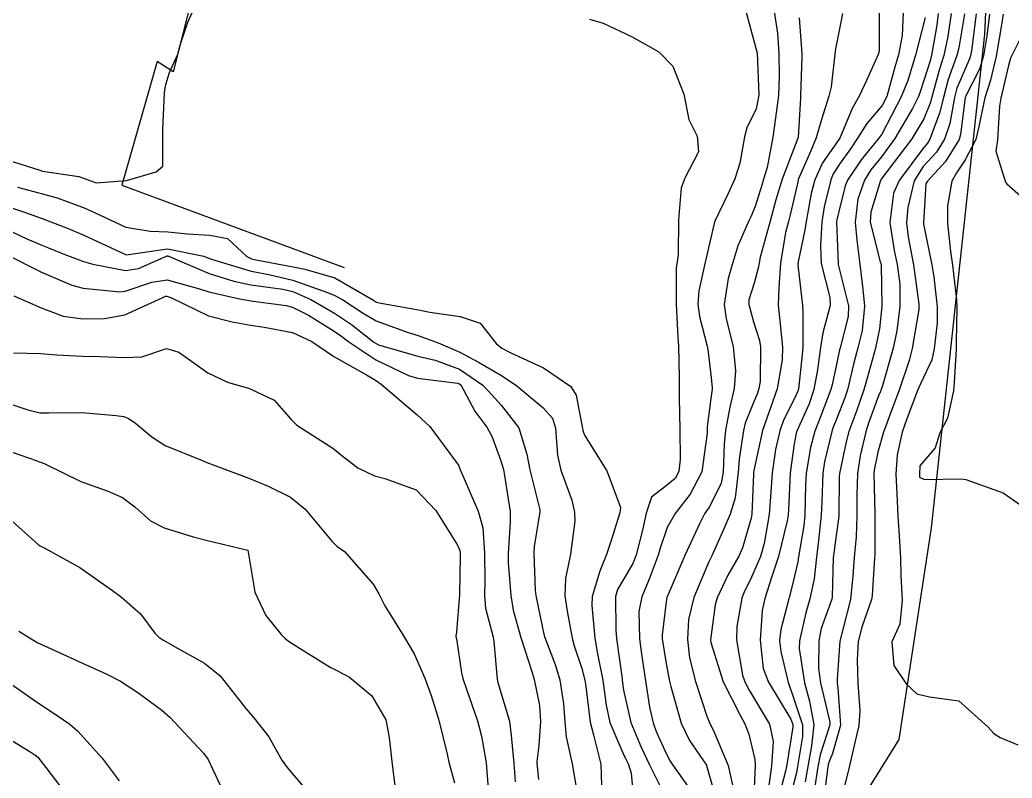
# Model space of a CAD drawing. Header units: metres. Extents: x 307586 to 320046, y 7427249 to 7434250.
# Drawn here: x 319529.44 to 319576.78, y 7427960.26 to 7427996.44 of the extents above; entities that cross this region are included whole.
import ezdxf

# ---------------------------------------------------------------- set-up
doc = ezdxf.new("R2010")
doc.units = ezdxf.units.M
doc.header["$MEASUREMENT"] = 0
for name, color, linetype in [('Curvas de Nivel 1m', 11, 'Continuous'), ('Curvas de Nivel 5m', 15, 'Continuous'), ('Edificações', 30, 'Continuous'), ('Vias Secundárias', 230, 'Continuous')]:
    doc.layers.add(name, color=color, linetype=linetype)

msp = doc.modelspace()

# ---------------------------------------------------------------- linework, layer by layer
at = {"layer": 'Curvas de Nivel 1m', "flags": 128}
for points, elevation in [([(319564.076, 7427996.855), (319564.603, 7427994.907), (319564.612, 7427994.859), (319564.687, 7427992.848), (319564.566, 7427992.197), (319564.12, 7427991.292), (319564.011, 7427990.855), (319563.79, 7427989.608), (319563.552, 7427988.86), (319563.235, 7427988.15), (319562.613, 7427986.869), (319562.584, 7427986.787), (319562.499, 7427986.447), (319562.129, 7427984.875), (319561.832, 7427983.509), (319561.786, 7427982.88), (319561.859, 7427982.291), (319562.229, 7427980.873), (319562.266, 7427980.708), (319562.418, 7427979.377), (319562.461, 7427978.87), (319562.459, 7427978.823), (319562.406, 7427978.377), (319562.235, 7427977.023), (319562.228, 7427976.872), (319562.23, 7427976.721), (319561.973, 7427974.876), (319561.417, 7427973.814), (319560.694, 7427972.895), (319560.326, 7427972.227), (319559.984, 7427971.235), (319559.882, 7427970.904), (319559.46, 7427969.75), (319559.111, 7427968.912), (319558.968, 7427968.221), (319559.004, 7427966.913), (319559.105, 7427966.06), (319559.288, 7427964.91), (319559.476, 7427963.656), (319559.646, 7427962.906), (319559.799, 7427962.494), (319560.2, 7427961.579), (319560.434, 7427961.127), (319560.592, 7427960.886), (319561.588, 7427959.467)], 819), ([(319565.43, 7427996.838), (319565.585, 7427995.808), (319565.644, 7427994.834), (319565.668, 7427993.753), (319565.637, 7427992.834), (319565.491, 7427991.765), (319565.353, 7427990.838), (319565.087, 7427989.39), (319564.92, 7427988.844), (319564.828, 7427988.546), (319564.513, 7427987.529), (319564.311, 7427987.047), (319564.216, 7427986.853), (319563.696, 7427985.653), (319563.445, 7427984.86), (319563.236, 7427984.098), (319563.037, 7427982.864), (319563.137, 7427982.172), (319563.462, 7427980.86), (319563.578, 7427979.702), (319563.509, 7427978.859), (319563.305, 7427977.956), (319563.103, 7427976.863), (319563.042, 7427976.197), (319562.986, 7427974.864), (319562.892, 7427974.328), (319562.338, 7427973.208), (319562.199, 7427973.008), (319562.106, 7427972.873), (319561.873, 7427972.421), (319561.154, 7427970.887), (319560.312, 7427968.919), (319560.305, 7427968.9), (319560.291, 7427968.8), (319560.073, 7427967.094), (319560.079, 7427966.902), (319560.252, 7427965.821), (319560.393, 7427965.046), (319560.43, 7427964.897), (319560.499, 7427964.636), (319560.98, 7427962.888), (319561.385, 7427962.058), (319562.193, 7427960.888), (319562.202, 7427960.87), (319562.772, 7427958.864)], 818), ([(319566.62, 7427996.534), (319566.748, 7427994.819), (319566.749, 7427994.67), (319566.683, 7427992.819), (319566.676, 7427992.715), (319566.563, 7427990.82), (319566.553, 7427990.792), (319565.799, 7427988.831), (319565.502, 7427987.851), (319565.23, 7427986.839), (319564.752, 7427985.112), (319564.709, 7427984.847), (319564.677, 7427984.65), (319564.468, 7427983.882), (319564.22, 7427983.089), (319564.208, 7427982.852), (319564.445, 7427982.027), (319564.732, 7427981.142), (319564.773, 7427980.845), (319564.753, 7427979.182), (319564.699, 7427978.846), (319564.627, 7427978.629), (319564.402, 7427978.101), (319564.043, 7427977.199), (319563.954, 7427976.854), (319563.753, 7427975.473), (319563.704, 7427974.857), (319563.565, 7427973.637), (319563.323, 7427972.86), (319563.027, 7427972.162), (319562.451, 7427970.869), (319562.403, 7427970.778), (319562.31, 7427970.589), (319561.597, 7427968.88), (319561.336, 7427967.825), (319561.282, 7427966.885), (319561.382, 7427966.011), (319561.667, 7427964.879), (319562.218, 7427963.218), (319562.355, 7427962.869), (319562.506, 7427962.571), (319563.233, 7427960.86), (319563.529, 7427959.507)], 817), ([(319568.688, 7427996.734), (319568.619, 7427996.4), (319568.357, 7427995.051), (319568.321, 7427994.803), (319568.141, 7427993.243), (319568.035, 7427992.805), (319567.69, 7427991.681), (319567.426, 7427990.811), (319567.167, 7427990.193), (319566.573, 7427988.82), (319566.565, 7427988.787), (319566.53, 7427988.632), (319566.188, 7427987.144), (319566.107, 7427986.826), (319565.965, 7427986.295), (319565.724, 7427984.831), (319565.639, 7427983.658), (319565.619, 7427982.833), (319565.695, 7427982.081), (319565.824, 7427980.829), (319565.813, 7427980.216), (319565.571, 7427978.833), (319565.264, 7427977.973), (319564.875, 7427976.843), (319564.458, 7427974.943), (319564.443, 7427974.849), (319564.439, 7427974.772), (319564.36, 7427972.85), (319564.331, 7427972.669), (319563.913, 7427971.258), (319563.734, 7427970.856), (319563.216, 7427969.949), (319562.71, 7427968.866), (319562.617, 7427968.537), (319562.394, 7427966.869), (319562.403, 7427966.727), (319562.997, 7427964.862), (319563.797, 7427963.276), (319564.023, 7427962.852), (319564.208, 7427962.355), (319564.499, 7427961.149), (319564.512, 7427960.845), (319564.439, 7427959.11)], 816), ([(319571.575, 7427996.766), (319571.532, 7427995.686), (319571.349, 7427994.769), (319571.187, 7427994.178), (319570.796, 7427992.777), (319570.569, 7427992.354), (319569.848, 7427991.499), (319569.402, 7427990.792), (319569.065, 7427990.277), (319568.54, 7427989.548), (319568.245, 7427989.094), (319568.121, 7427988.804), (319567.803, 7427987.518), (319567.705, 7427986.808), (319567.637, 7427985.663), (319567.67, 7427984.808), (319568.076, 7427983.186), (319568.098, 7427982.804), (319567.746, 7427981.5), (319567.634, 7427980.808), (319567.494, 7427979.737), (319567.318, 7427978.811), (319567.095, 7427978.12), (319566.508, 7427976.819), (319566.479, 7427976.722), (319566.377, 7427976.213), (319566.18, 7427974.823), (319566.105, 7427973.055), (319566.086, 7427972.824), (319566.042, 7427972.536), (319565.625, 7427970.83), (319565.303, 7427969.835), (319564.985, 7427968.84), (319564.857, 7427968.269), (319564.759, 7427966.843), (319564.902, 7427965.493), (319565.147, 7427964.836), (319566.217, 7427963.081), (319566.319, 7427962.819), (319566.322, 7427962.709), (319566.205, 7427961.991), (319566.008, 7427960.823), (319565.958, 7427960.591), (319565.508, 7427958.83)], 814), ([(319572.621, 7427996.553), (319572.17, 7427994.756), (319571.797, 7427993.55), (319571.487, 7427992.766), (319570.555, 7427990.987), (319570.472, 7427990.862), (319570.408, 7427990.781), (319569.568, 7427989.765), (319568.923, 7427988.796), (319568.807, 7427988.519), (319568.51, 7427987.303), (319568.412, 7427986.893), (319568.404, 7427986.801), (319568.474, 7427984.809), (319568.482, 7427984.772), (319568.971, 7427982.795), (319568.961, 7427982.281), (319568.566, 7427980.799), (319568.542, 7427980.689), (319568.427, 7427980.16), (319568.194, 7427979.023), (319568.134, 7427978.803), (319567.653, 7427977.548), (319567.371, 7427976.81), (319567.155, 7427976.032), (319566.951, 7427974.814), (319566.911, 7427974.258), (319566.886, 7427972.814), (319566.837, 7427972.306), (319566.588, 7427970.817), (319566.548, 7427970.58), (319566.3, 7427969.496), (319566.121, 7427968.823), (319565.737, 7427967.362), (319565.681, 7427966.829), (319565.738, 7427966.308), (319566.084, 7427964.822), (319566.237, 7427964.422), (319566.78, 7427962.814), (319566.777, 7427962.245), (319566.543, 7427960.817), (319566.49, 7427960.517), (319566.178, 7427959.314)], 813), ([(319573.25, 7427996.744), (319573.181, 7427996.181), (319572.93, 7427994.747), (319572.86, 7427994.486), (319572.585, 7427993.586), (319572.375, 7427992.954), (319572.291, 7427992.754), (319572.024, 7427992.215), (319571.187, 7427990.77), (319570.544, 7427989.902), (319570.037, 7427989.286), (319569.738, 7427988.788), (319569.423, 7427987.887), (319569.288, 7427986.792), (319569.361, 7427985.924), (319569.51, 7427984.79), (319569.661, 7427983.592), (319569.733, 7427982.787), (319569.616, 7427981.613), (319569.41, 7427980.79), (319569.207, 7427980.01), (319568.921, 7427978.795), (319568.797, 7427978.406), (319568.392, 7427977.381), (319568.224, 7427976.963), (319568.168, 7427976.802), (319567.825, 7427975.349), (319567.752, 7427974.806), (319567.703, 7427973.446), (319567.674, 7427972.807), (319567.535, 7427971.594), (319567.44, 7427970.809), (319567.335, 7427969.777), (319567.132, 7427968.812), (319566.942, 7427968.155), (319566.631, 7427966.816), (319566.62, 7427966.456), (319566.866, 7427964.814), (319567.102, 7427963.94), (319567.318, 7427962.809), (319567.209, 7427961.803), (319567.023, 7427960.812), (319566.906, 7427960.092)], 812), ([(319573.868, 7427996.738), (319573.712, 7427995.639), (319573.516, 7427994.741), (319573.303, 7427994.032), (319572.945, 7427992.746), (319572.861, 7427992.456), (319572.563, 7427991.708), (319571.999, 7427990.758), (319570.534, 7427988.845), (319570.505, 7427988.809), (319570.489, 7427988.78), (319570.03, 7427987.265), (319570.011, 7427986.785), (319570.484, 7427984.901), (319570.515, 7427984.811), (319570.521, 7427984.779), (319570.527, 7427984.735), (319570.565, 7427982.778), (319570.442, 7427981.702), (319570.289, 7427980.927), (319570.254, 7427980.782), (319569.854, 7427979.35), (319569.697, 7427978.787), (319569.364, 7427977.825), (319568.993, 7427976.794), (319568.86, 7427976.313), (319568.538, 7427974.798), (319568.523, 7427974.636), (319568.505, 7427972.798), (319568.494, 7427972.636), (319568.319, 7427971.37), (319568.25, 7427970.864), (319568.245, 7427970.801), (319568.195, 7427968.9), (319568.175, 7427968.801), (319567.673, 7427967.405), (319567.55, 7427966.807), (319567.542, 7427965.515), (319567.641, 7427964.806), (319568.086, 7427962.93), (319568.077, 7427962.801), (319567.624, 7427961.38), (319567.505, 7427960.807), (319567.335, 7427959.655)], 811), ([(319575.063, 7427996.723), (319574.831, 7427994.952), (319574.792, 7427994.727), (319574.75, 7427994.579), (319574.596, 7427994.239), (319574.142, 7427993.172), (319574.028, 7427992.735), (319573.798, 7427991.5), (319573.551, 7427990.74), (319573.168, 7427990.122), (319572.54, 7427989.44), (319572.101, 7427988.756), (319571.793, 7427987.481), (319571.738, 7427986.761), (319571.822, 7427986.086), (319572.072, 7427984.756), (319572.331, 7427982.876), (319572.333, 7427982.752), (319572.32, 7427982.62), (319572.01, 7427980.756), (319571.864, 7427980.195), (319571.385, 7427978.765), (319571.117, 7427978.055), (319570.638, 7427976.776), (319570.373, 7427975.82), (319570.196, 7427974.95), (319570.177, 7427974.782), (319570.221, 7427972.895), (319570.222, 7427972.781), (319570.22, 7427970.875), (319570.215, 7427970.781), (319570.101, 7427968.976), (319570.061, 7427968.782), (319569.6, 7427967.459), (319569.428, 7427966.788), (319569.376, 7427965.911), (319569.42, 7427964.782), (319569.508, 7427963.496), (319569.457, 7427962.781), (319569.241, 7427961.822), (319569, 7427960.788), (319568.625, 7427959.241)], 809), ([(319575.701, 7427996.714), (319575.565, 7427995.668), (319575.404, 7427994.718), (319575.224, 7427994.09), (319574.574, 7427992.815), (319574.549, 7427992.755), (319574.54, 7427992.73), (319574.318, 7427990.97), (319574.251, 7427990.733), (319573.602, 7427989.679), (319572.733, 7427988.748), (319572.657, 7427988.623), (319572.551, 7427986.75), (319572.554, 7427986.698), (319572.94, 7427984.745), (319573.034, 7427984.185), (319573.201, 7427982.743), (319573.2, 7427981.988), (319573.065, 7427980.744), (319572.949, 7427980.223), (319572.416, 7427979.099), (319572.264, 7427978.752), (319571.755, 7427977.397), (319571.537, 7427976.763), (319571.297, 7427975.691), (319571.236, 7427974.767), (319571.277, 7427973.838), (319571.326, 7427972.765), (319571.383, 7427971.823), (319571.455, 7427970.763), (319571.471, 7427969.929), (319571.531, 7427968.761), (319571.427, 7427967.611), (319571.041, 7427966.768), (319571.13, 7427965.639), (319571.714, 7427964.755), (319572.236, 7427964.288), (319572.842, 7427964.136), (319574.231, 7427963.953), (319575.612, 7427962.709), (319575.904, 7427962.399), (319576.208, 7427962.198), (319577.047, 7427961.849)], 808), ([(319576.342, 7427996.704), (319576.299, 7427996.384), (319576.016, 7427994.709), (319575.74, 7427993.559), (319575.467, 7427992.717), (319575.189, 7427991.35), (319575.045, 7427990.723), (319574.543, 7427989.765), (319574.125, 7427989.146), (319573.905, 7427988.736), (319573.693, 7427987.56), (319573.698, 7427986.738), (319573.841, 7427985.385), (319573.928, 7427984.736), (319574.117, 7427983.074), (319574.134, 7427982.733), (319574.109, 7427981.061), (319574.102, 7427980.733), (319574.012, 7427979.139), (319573.987, 7427978.734), (319573.699, 7427977.431), (319573.33, 7427976.741), (319573.102, 7427976.017), (319572.367, 7427975.156), (319572.352, 7427974.75), (319572.361, 7427974.616), (319572.601, 7427974.506), (319574.36, 7427974.539), (319574.57, 7427974.517), (319576.351, 7427973.882), (319578.049, 7427972.683)], 807), ([(319577.368, 7427995.94), (319576.748, 7427994.699), (319576.694, 7427994.606), (319576.596, 7427994.26), (319576.305, 7427992.976), (319576.236, 7427992.705), (319576.177, 7427992.314), (319576.082, 7427990.707), (319576.006, 7427990.167), (319576.464, 7427988.701), (319576.532, 7427988.622), (319577.174, 7427988.043)], 806), ([(319529.329, 7427988.457), (319530.512, 7427988.135), (319531.213, 7427987.953), (319532.505, 7427987.476), (319533.032, 7427987.225), (319534.496, 7427986.543), (319535.652, 7427986.35), (319536.494, 7427986.329), (319537.433, 7427986.231), (319538.493, 7427986.162), (319539.351, 7427986.011), (319540.258, 7427985.142), (319540.481, 7427985.031), (319540.615, 7427985.003), (319542.476, 7427984.652), (319543.039, 7427984.54), (319544.469, 7427984.131), (319546.313, 7427983.062), (319546.395, 7427983.003), (319546.452, 7427982.972), (319546.58, 7427982.931), (319548.449, 7427982.604), (319548.99, 7427982.492), (319550.446, 7427982.288), (319551.403, 7427981.966), (319552.162, 7427980.994), (319552.43, 7427980.768), (319552.858, 7427980.554), (319554.416, 7427979.844), (319555.727, 7427978.95), (319555.982, 7427978.53), (319556.278, 7427976.942), (319556.293, 7427976.852), (319556.38, 7427976.633), (319557.442, 7427974.929), (319558.091, 7427973.168), (319558.066, 7427972.923), (319557.647, 7427971.6), (319557.417, 7427970.929), (319557.099, 7427970.134), (319556.74, 7427968.935), (319556.72, 7427968.494), (319556.875, 7427966.934), (319557.002, 7427966.186), (319557.244, 7427964.93), (319557.408, 7427963.746), (319557.582, 7427962.926), (319558.198, 7427961.47), (319558.386, 7427961.109), (319558.478, 7427960.916), (319558.601, 7427960.499), (319558.746, 7427958.911)], 821), ([(319528.507, 7427987.647), (319529.657, 7427987.268), (319530.5, 7427986.954), (319531.739, 7427986.485), (319532.492, 7427986.162), (319534.44, 7427985.253), (319534.483, 7427985.237), (319534.508, 7427985.234), (319536.486, 7427985.521), (319538.221, 7427985.163), (319538.481, 7427985.059), (319538.631, 7427985.008), (319540.472, 7427984.444), (319541.312, 7427984.286), (319542.467, 7427984.023), (319544.121, 7427983.43), (319544.456, 7427983.292), (319544.842, 7427983.084), (319545.819, 7427982.442), (319546.443, 7427982.079), (319547.955, 7427981.528), (319548.436, 7427981.378), (319549.396, 7427981.03), (319550.426, 7427980.581), (319551.315, 7427980.111), (319552.41, 7427979.477), (319553.144, 7427978.983), (319554.393, 7427977.944), (319554.856, 7427977.431), (319554.99, 7427976.961), (319555.085, 7427975.674), (319555.249, 7427974.957), (319555.765, 7427973.525), (319555.895, 7427972.947), (319555.91, 7427972.528), (319555.714, 7427970.949), (319555.461, 7427969.787), (319555.441, 7427968.953), (319555.551, 7427968.226), (319555.782, 7427966.947), (319555.888, 7427966.575), (319556.248, 7427965.494), (319556.394, 7427964.938), (319556.419, 7427964.76), (319556.65, 7427962.936), (319556.805, 7427962.336), (319557.15, 7427960.93), (319557.19, 7427959.918)], 822), ([(319528.496, 7427986.602), (319529.77, 7427985.987), (319530.487, 7427985.691), (319530.799, 7427985.568), (319531.575, 7427985.244), (319532.478, 7427984.914), (319532.913, 7427984.789), (319534.472, 7427984.484), (319535.098, 7427984.576), (319536.462, 7427985.18), (319536.483, 7427985.183), (319536.502, 7427985.18), (319538.471, 7427984.338), (319539.642, 7427983.971), (319540.463, 7427983.795), (319541.989, 7427983.588), (319542.458, 7427983.48), (319543.326, 7427983.101), (319544.446, 7427982.447), (319545.262, 7427981.899), (319546.33, 7427981.062), (319546.432, 7427980.991), (319546.555, 7427980.935), (319548.423, 7427980.396), (319549.254, 7427980.198), (319550.414, 7427979.768), (319551.531, 7427979.003), (319551.95, 7427978.549), (319552.394, 7427978.064), (319553.249, 7427976.981), (319553.626, 7427975.722), (319553.763, 7427974.976), (319554.243, 7427973.062), (319554.251, 7427972.971), (319553.981, 7427971.308), (319553.959, 7427970.974), (319554.028, 7427969.232), (319554.054, 7427968.972), (319554.272, 7427967.892), (319554.436, 7427967.139), (319554.49, 7427966.967), (319554.983, 7427965.691), (319555.198, 7427964.956), (319555.374, 7427963.805), (319555.429, 7427962.952), (319555.495, 7427962.24), (319555.779, 7427960.946), (319556.119, 7427958.985)], 823), ([(319528.73, 7427985.278), (319530.47, 7427984.409), (319531.921, 7427983.778), (319532.459, 7427983.639), (319534.203, 7427983.466), (319534.457, 7427983.497), (319535.734, 7427983.921), (319536.466, 7427984.03), (319538.012, 7427983.612), (319538.458, 7427983.467), (319539.849, 7427983.146), (319540.452, 7427983.04), (319542.139, 7427982.804), (319542.449, 7427982.726), (319543.2, 7427982.348), (319544.438, 7427981.585), (319544.734, 7427981.384), (319545.139, 7427981.079), (319546.42, 7427980.219), (319547.986, 7427979.468), (319548.408, 7427979.35), (319550.315, 7427979.11), (319550.404, 7427979.082), (319550.472, 7427979.019), (319551.151, 7427977.769), (319551.709, 7427977), (319551.96, 7427976.578), (319552.368, 7427975.456), (319552.504, 7427974.989), (319552.544, 7427974.804), (319552.831, 7427972.985), (319552.835, 7427972.478), (319552.734, 7427970.986), (319552.737, 7427970.555), (319552.856, 7427968.984), (319552.975, 7427968.284), (319553.334, 7427966.979), (319553.869, 7427965.351), (319553.976, 7427964.973), (319554.224, 7427963.724), (319554.282, 7427962.969), (319554.201, 7427961.818), (319554.102, 7427961.063), (319554.104, 7427960.971), (319554.181, 7427960.192)], 824), ([(319529.135, 7427980.56), (319530.422, 7427980.516), (319531.206, 7427980.463), (319532.42, 7427980.395), (319533.264, 7427980.378), (319534.42, 7427980.324), (319535.249, 7427980.369), (319536.427, 7427980.76), (319537.015, 7427980.583), (319538.409, 7427979.592), (319539.348, 7427979.151), (319540.4, 7427978.847), (319541.571, 7427978.299), (319542.386, 7427977.38), (319542.647, 7427977.107), (319544.372, 7427976.001), (319544.878, 7427975.592), (319545.559, 7427975.072), (319546.357, 7427974.692), (319546.844, 7427974.566), (319548.348, 7427974.018), (319549.29, 7427973.03), (319550.317, 7427971.382), (319550.425, 7427971.129), (319550.44, 7427971.018), (319550.439, 7427970.89), (319550.406, 7427969.018), (319550.265, 7427967.239), (319550.241, 7427967.042), (319550.24, 7427967.02), (319550.262, 7427966.909), (319550.513, 7427965.283), (319550.569, 7427965.015), (319550.738, 7427964.51), (319551.265, 7427963.004), (319551.467, 7427962.262), (319551.685, 7427960.998), (319551.818, 7427959.346)], 826), ([(319528.393, 7427978.312), (319529.813, 7427977.841), (319530.387, 7427977.694), (319530.817, 7427977.684), (319532.388, 7427977.702), (319534.03, 7427977.57), (319534.386, 7427977.515), (319534.612, 7427977.434), (319534.959, 7427977.201), (319535.738, 7427976.551), (319536.372, 7427976.132), (319538.096, 7427975.432), (319538.365, 7427975.326), (319538.788, 7427975.156), (319540.354, 7427974.577), (319541.286, 7427974.189), (319542.341, 7427973.667), (319543.053, 7427973.103), (319544.318, 7427971.569), (319544.566, 7427971.337), (319544.931, 7427971.081), (319546.29, 7427969.521), (319546.557, 7427969.057), (319546.847, 7427968.484), (319547.743, 7427967.045), (319548.254, 7427966.189), (319548.751, 7427965.035), (319549.054, 7427964.208), (319549.424, 7427963.028), (319549.816, 7427961.405), (319549.903, 7427961.023), (319550.178, 7427960.039)], 827), ([(319528.371, 7427976.048), (319530.216, 7427975.409), (319530.364, 7427975.361), (319530.445, 7427975.34), (319530.626, 7427975.256), (319532.351, 7427974.418), (319533.598, 7427973.964), (319534.34, 7427973.652), (319534.918, 7427973.201), (319535.676, 7427972.539), (319536.323, 7427972.212), (319537.705, 7427971.78), (319538.318, 7427971.624), (319540.313, 7427971.14), (319540.653, 7427969.134), (319541.171, 7427968.026), (319541.898, 7427967.115), (319542.083, 7427966.934), (319542.26, 7427966.799), (319543.064, 7427966.292), (319544.248, 7427965.555), (319544.553, 7427965.392), (319545.17, 7427965.076), (319546.23, 7427964.198), (319546.898, 7427963.053), (319547.057, 7427962.199), (319547.181, 7427961.05), (319547.329, 7427959.895)], 828), ([(319529.073, 7427972.525), (319530.314, 7427971.417), (319530.408, 7427971.352), (319530.598, 7427971.256), (319532.299, 7427970.314), (319533.854, 7427969.214), (319534.28, 7427968.895), (319535.185, 7427968.11), (319535.871, 7427967.186), (319536.068, 7427966.99), (319536.26, 7427966.864), (319536.958, 7427966.47), (319538.249, 7427965.744), (319538.997, 7427965.152), (319540.22, 7427963.582), (319540.597, 7427963.134), (319541.315, 7427962.235), (319541.933, 7427961.114), (319542.188, 7427960.768), (319543.602, 7427959.096)], 829), ([(319528.243, 7427965.28), (319530.223, 7427963.908), (319531.222, 7427963.245), (319531.817, 7427962.844), (319532.206, 7427962.511), (319533.368, 7427961.218), (319534.177, 7427960.143)], 831), ([(319528.206, 7427962.562), (319529.957, 7427961.501), (319530.194, 7427961.338), (319530.238, 7427961.304), (319530.287, 7427961.259), (319530.673, 7427960.766), (319531.85, 7427959.235)], 832)]:
    msp.add_lwpolyline(points, dxfattribs=dict(at, elevation=elevation))
at = {"layer": 'Curvas de Nivel 5m', "flags": 128}
for points, elevation in [([(319528.532, 7427989.863), (319530.39, 7427989.261), (319530.523, 7427989.226), (319532.248, 7427988.961), (319532.519, 7427988.869), (319533.073, 7427988.669), (319534.519, 7427988.776), (319535.935, 7427989.189), (319536.253, 7427989.458), (319536.266, 7427991.184), (319536.337, 7427992.95), (319536.365, 7427993.183), (319536.403, 7427993.355), (319536.584, 7427993.929), (319536.972, 7427994.802), (319537.066, 7427995.175), (319537.458, 7427996.328), (319537.832, 7427997.168)], 820), ([(319556.618, 7427996.471), (319557.265, 7427996.285), (319558.61, 7427995.65), (319559.92, 7427994.907), (319560.593, 7427994.235), (319561.119, 7427992.892), (319561.357, 7427991.684), (319561.755, 7427990.882), (319561.81, 7427990.145), (319561.154, 7427988.891), (319560.989, 7427988.43), (319560.858, 7427986.895), (319560.842, 7427985.25), (319560.789, 7427984.895), (319560.754, 7427984.621), (319560.743, 7427982.896), (319560.834, 7427981.291), (319560.862, 7427980.894), (319560.899, 7427979.374), (319560.898, 7427978.893), (319560.897, 7427978.401), (319560.924, 7427976.892), (319560.946, 7427975.468), (319560.87, 7427974.892), (319560.694, 7427974.559), (319560.354, 7427974.278), (319559.578, 7427973.674), (319559.316, 7427972.91), (319559.148, 7427972.089), (319558.833, 7427970.915), (319558.691, 7427970.534), (319558.297, 7427969.852), (319557.945, 7427969.267), (319557.858, 7427968.924), (319557.864, 7427967.327), (319557.901, 7427966.924), (319558.166, 7427964.999), (319558.177, 7427964.921), (319558.236, 7427964.454), (319558.588, 7427962.916), (319559.069, 7427961.779), (319559.483, 7427960.901), (319560.172, 7427959.502)], 820), ([(319570.436, 7427996.782), (319570.43, 7427994.956), (319570.386, 7427994.782), (319569.83, 7427993.542), (319569.472, 7427992.791), (319569.153, 7427992.209), (319568.553, 7427990.8), (319567.729, 7427989.62), (319567.363, 7427988.812), (319567.186, 7427988.151), (319566.952, 7427986.816), (319566.887, 7427986.428), (319566.556, 7427984.819), (319566.552, 7427984.749), (319566.781, 7427982.817), (319566.789, 7427982.477), (319566.784, 7427980.816), (319566.766, 7427980.48), (319566.58, 7427978.818), (319566.545, 7427978.685), (319566.407, 7427978.403), (319565.872, 7427977.346), (319565.687, 7427976.83), (319565.488, 7427975.947), (319565.322, 7427974.836), (319565.266, 7427973.919), (319565.183, 7427972.837), (319564.943, 7427971.465), (319564.771, 7427970.843), (319564.302, 7427969.738), (319563.994, 7427969.155), (319563.878, 7427968.854), (319563.638, 7427967.491), (319563.633, 7427966.856), (319563.921, 7427965.178), (319564.031, 7427964.852), (319564.237, 7427964.468), (319565.197, 7427962.835), (319565.379, 7427962.006), (319565.291, 7427960.834), (319565.155, 7427959.808)], 815), ([(319574.512, 7427996.731), (319574.241, 7427995.1), (319574.141, 7427994.735), (319573.729, 7427993.595), (319573.496, 7427992.741), (319573.315, 7427991.993), (319572.857, 7427990.747), (319572.742, 7427990.557), (319572.549, 7427990.334), (319571.384, 7427988.767), (319571.118, 7427988.177), (319570.937, 7427986.773), (319571.15, 7427985.431), (319571.296, 7427984.768), (319571.414, 7427983.821), (319571.426, 7427982.765), (319571.281, 7427981.607), (319571.098, 7427980.77), (319570.57, 7427978.933), (319570.519, 7427978.778), (319570.49, 7427978.701), (319570.409, 7427978.494), (319569.936, 7427977.238), (319569.793, 7427976.786), (319569.525, 7427975.634), (319569.4, 7427974.79), (319569.363, 7427973.774), (319569.366, 7427972.79), (319569.33, 7427971.782), (319569.238, 7427970.791), (319569.175, 7427969.92), (319569.071, 7427968.792), (319568.911, 7427968.167), (319568.558, 7427966.797), (319568.426, 7427964.98), (319568.431, 7427964.797), (319568.462, 7427964.575), (319568.585, 7427962.794), (319568.199, 7427961.441), (319568.016, 7427960.981), (319567.98, 7427960.802), (319567.776, 7427959.205)], 810), ([(319529.145, 7427983.273), (319530.447, 7427982.703), (319531.496, 7427982.296), (319532.442, 7427982.182), (319533.472, 7427982.191), (319534.445, 7427982.369), (319536.233, 7427983.183), (319536.383, 7427983.252), (319536.454, 7427983.26), (319536.678, 7427983.178), (319538.444, 7427982.318), (319539.564, 7427982.026), (319540.44, 7427981.875), (319541.088, 7427981.779), (319542.437, 7427981.526), (319543.362, 7427981.101), (319544.422, 7427980.386), (319545.975, 7427979.501), (319546.406, 7427979.251), (319546.677, 7427979.057), (319548.388, 7427977.59), (319549.004, 7427977.034), (319550.365, 7427975.197), (319550.413, 7427975.069), (319550.428, 7427975.019), (319550.473, 7427974.906), (319551.308, 7427973.005), (319551.525, 7427972.202), (319551.597, 7427971.001), (319551.616, 7427969.678), (319551.609, 7427969), (319551.647, 7427968.37), (319552.012, 7427966.994), (319552.055, 7427966.787), (319552.203, 7427964.991), (319552.24, 7427964.82), (319552.791, 7427962.984), (319552.884, 7427962.306), (319553.001, 7427960.982), (319553.074, 7427960.086)], 825), ([(319529.387, 7427967.269), (319530.258, 7427966.741), (319531.284, 7427966.275), (319532.249, 7427965.836), (319533.593, 7427965.217), (319534.238, 7427964.889), (319535.071, 7427964.357), (319536.218, 7427963.514), (319536.593, 7427963.176), (319538.196, 7427961.462), (319538.413, 7427961.158), (319538.631, 7427960.71), (319539.362, 7427959.148)], 830)]:
    msp.add_lwpolyline(points, dxfattribs=dict(at, elevation=elevation))
at = {"layer": 'Edificações'}
msp.add_lwpolyline([(319544.903, 7428000.345), (319538.795, 7428002.03), (319536.756, 7427993.956), (319535.983, 7427994.448), (319534.296, 7427988.55), (319544.903, 7427984.619)], dxfattribs=at)
at = {"layer": 'Vias Secundárias'}
msp.add_lwpolyline([(319550.545, 7427889.077), (319556.194, 7427921.181), (319563.587, 7427949.565), (319571.385, 7427962.114), (319572.93, 7427972.202), (319575.479, 7427995.747), (319576.243, 7428012.256)], dxfattribs=at)
msp.add_lwpolyline([(319550.545, 7427889.077), (319556.194, 7427921.181), (319563.587, 7427949.565), (319571.385, 7427962.114), (319572.93, 7427972.202), (319575.479, 7427995.747), (319576.243, 7428012.256)], dxfattribs=at)

doc.saveas('drawing.dxf')
